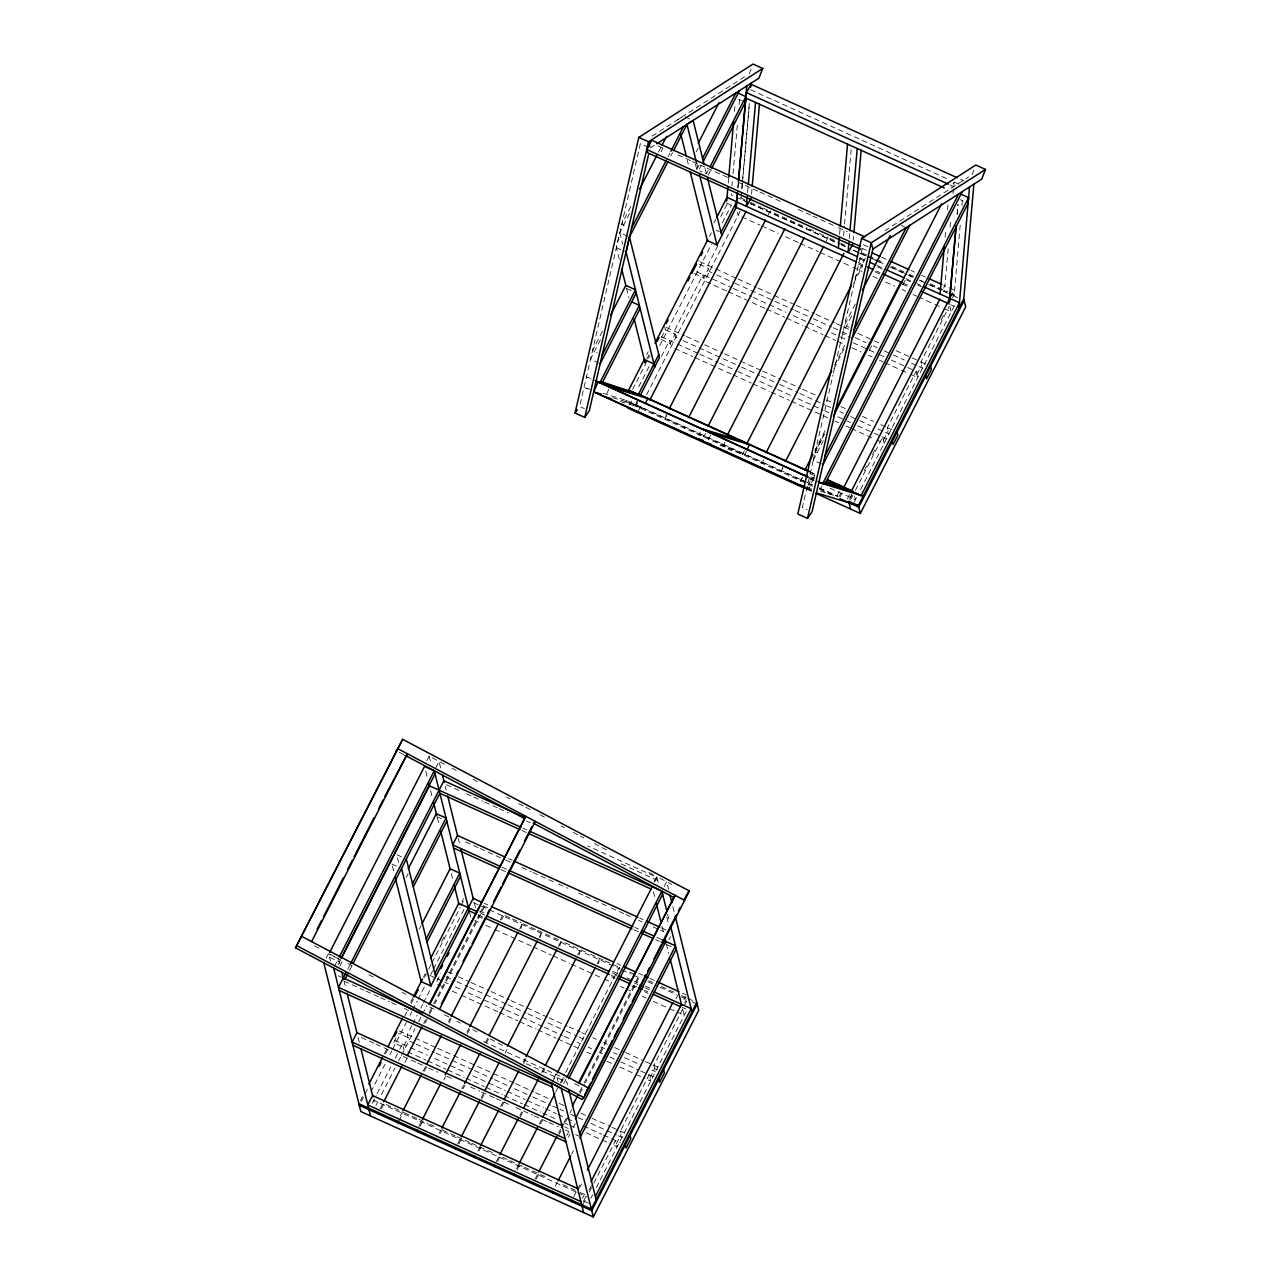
<?xml version="1.0" encoding="UTF-8"?>
<svg xmlns="http://www.w3.org/2000/svg" width="1281" height="1281" viewBox="0 0 1281 1281"><rect width="100%" height="100%" fill="white"/><g stroke="black" fill="none" stroke-linecap="round" stroke-linejoin="round"><path stroke-width="0.75" stroke-dasharray="5 3.75" d="M728.232 183.087L728.761 177.13M734.477 111.447L735.166 103.489M737.92 187.49L738.272 183.503M957.067 214.423L957.948 204.48M731.995 185.681L732.348 181.726M733.036 173.816L737.584 122.336M739.153 104.53L739.681 98.589M737.888 188.195L738.4 182.318M741.859 188.099L742.548 180.189M742.724 178.203L749.369 102.976M742.372 183.856L741.026 199.131L748.296 202.43M742.548 181.902L749.465 103.505M747.576 192.598L748.088 186.706M751.531 194.136L752.059 188.259M839.583 234.311L840.096 228.434M843.555 235.848L844.419 226.048M844.579 224.095L851.16 149.605M849.271 238.698L849.783 232.822M853.226 240.236L853.578 236.312M945.09 237.289L945.602 231.413M947.508 209.86L948.036 203.967M948.18 248.626L944.898 285.871L942.96 289.17M950.086 227.073L950.614 221.197M953.032 193.751L954.073 181.998L951.175 186.946M957.195 214.247L958.06 204.448M960.174 225.312L954.105 295.735L943.168 290.771M961.935 205.52L962.623 197.594M619.267 259.194L616.385 247.617L619.796 232.694L629.676 213.319M813.163 460.728L802.354 507.436L807.19 509.63M821.345 463.898L813.275 460.231L814.46 455.091M814.972 452.946L832.986 375.077M833.435 373.123L862.257 248.546M749.273 73.754L751.162 68.902M972.055 174.744L973.928 169.893M606.81 393.603L609.019 388.671M612.718 397.686L635.584 404.62L637.057 401.321M698.818 435.316L700.291 432.033M708.505 439.719L710.715 434.771M746.455 451.216L744.982 454.515L727.896 449.343M800.529 481.432L802.002 478.133M811.578 490.703L806.742 488.509L811.161 478.614L813.163 479.222L808.727 489.118M839.199 491.28L836.989 496.227L819.92 491.055M847.414 498.966L849.623 494.034M851.625 494.626L849.415 499.574L851.865 494.962M630.732 206.561L621.765 224.127L626.617 226.321M658.498 152.119L661.188 146.851M661.108 151.686L662.901 148.164M668.186 156.506L669.979 152.999M670.796 156.074L672.589 152.551M602.39 331.267L592.495 350.674L597.33 352.867M600.421 339.801L590.509 359.24L598.579 362.907M696.352 151.734L698.161 148.196M696.752 169.492L699.442 164.224M699.346 169.076L701.171 165.505M708.233 170.373L706.439 173.88L699.986 170.949M708.121 175.241L710.859 169.909M326.159 958.092L328.544 953.384L330.466 961.102M426.749 760.85L429.151 756.158L444.875 764.469M334.453 966.45L338.44 958.62L328.753 954.233M435.844 767.655L439.047 761.394L440.952 769.064M646.681 354.821L648.266 351.699M713.949 222.91L715.695 219.515M646.793 359.256L648.939 354.789M709.482 236.361L711.339 232.742M338.104 964.737L340.826 959.421M812.634 486.284L626.297 401.802L628.106 398.247M632.638 389.36L649.915 355.494M720.787 216.553L727.144 204.079M339.801 966.114L342.507 960.798M661.412 337.64L665.399 329.809L664.615 326.671M629.676 404.524L631.501 400.969M638.771 386.718L649.659 365.341M659.667 345.742L711.451 244.223M722.356 222.846L731.435 205.024M635.584 404.62L637.185 401.497M347.791 969.141L349.601 965.586M635.984 406.189L637.794 402.634M661.364 356.438L669.515 340.458L671.084 346.735M717.808 245.76L707.833 265.311L709.402 271.604L714.862 274.07M349.473 970.502L352.195 965.185M638.45 410.705L642.341 403.083M646.633 394.676L740.21 211.205M406.317 877.229L408.143 873.674M666.456 414.227L665.031 419.367L666.857 415.813M768.216 214.728L770.041 211.173L807.014 227.938M419.271 929.173L421.081 925.619M360.489 1100.571L362.523 1096.584M384.332 1053.831L387.054 1048.482M410.689 1002.174L413.411 996.826M423.403 977.243L425.212 973.672M441.577 941.615L444.299 936.267M461.897 901.776L463.482 898.654M361.098 1101.724L368.368 1087.473M385.565 1053.751L387.454 1050.068M404.796 1016.057L407.486 1010.773M411.073 1003.744L413.795 998.411M424.555 977.307L426.349 973.784M428.751 969.093L431.056 964.561M431.969 962.784L460.151 907.54M461.048 905.779L464.683 898.654M396.005 1037.978L393.603 1042.686L403.291 1047.073L408.079 1037.674L398.391 1033.287M705.591 433.362L703.781 436.933L703.381 435.364M370.849 1091.972L385.389 1063.47M389.92 1054.567L391.746 1050.996M392.659 1049.219L406.285 1022.51M409.92 1015.385L411.729 1011.814M412.642 1010.036L417.19 1001.134M418.086 999.34L424.459 986.882M430.816 974.409L432.626 970.854M433.538 969.06L460.792 915.627M461.704 913.849L464.427 908.501M372.163 1103.405L376.23 1095.463M377.126 1093.686L390.721 1067.025M395.253 1058.138L398.887 1051.028M399.784 1049.251L402.506 1043.919L404.075 1050.212M411.793 1025.729L407.294 1034.536L408.863 1040.829L414.323 1043.294M412.69 1023.967L417.174 1015.16M420.776 1008.115L422.57 1004.592M423.467 1002.831L430.656 988.74M436.821 981.326L440.808 973.496M375.99 1105.263L377.815 1101.708M381.45 1094.582L395.076 1067.858M398.711 1060.732L400.521 1057.177M401.433 1055.4L415.06 1028.675M418.695 1021.549L421.417 1016.201M422.33 1014.424L426.861 1005.521M380.089 1108.93L382.811 1103.582M423.691 1023.423L425.516 1019.868M429.151 1012.743L432.786 1005.617M433.683 1003.84L479.11 914.762M480.023 912.985L483.658 905.859L484.042 907.428L434.98 1003.631M381.386 1108.722L384.108 1103.373M405.004 1062.397L406.83 1058.843M424.988 1023.215L428.623 1016.089M429.535 1014.312L434.083 1005.409M826.325 241.084L828.15 237.513L815.821 231.925M724.966 442.153L723.157 445.708L722.756 444.139M400.361 1115.927L402.186 1112.372M423.082 1071.396L425.804 1066.048M448.51 1021.517L450.336 1017.963M500.295 919.982L503.033 914.65M398.935 1121.067L403.483 1112.148M424.379 1071.188L426.189 1067.617M448.91 1023.087L451.633 1017.755M501.608 919.774L503.417 916.219M744.341 450.928L742.516 454.499L742.131 452.93M418.823 1126.495L421.545 1121.147M466.973 1032.086L468.798 1028.515M519.67 928.773L522.392 923.425L520.967 928.565M420.12 1126.287L422.858 1120.939M443.754 1079.963L445.564 1076.408M467.373 1033.655L470.095 1028.307M855.084 278.233L866.885 255.079L861.617 252.677M763.716 459.719L761.891 463.274L761.506 461.704M853.658 283.373L862.737 265.551M855.292 304.045L844.547 325.118L849.383 327.312M851.545 316.071L842.562 333.684L850.632 337.335M439.111 1133.493L440.92 1129.922M461.817 1088.962L463.642 1085.391M485.435 1042.654L488.173 1037.306M539.045 937.548L541.767 932.216L540.342 937.34M440.408 1133.285L442.217 1129.714M463.114 1088.754L464.939 1085.183M486.748 1042.446L488.557 1038.875M782.691 466.925L781.266 472.065L783.075 468.494M834.475 365.389L845.38 344.013M833.963 368.752L843.955 349.153M457.573 1144.061L460.295 1138.713M481.192 1097.737L483.914 1092.405M558.42 946.339L561.142 940.991L552.287 936.971M458.87 1143.853L461.592 1138.505M481.576 1099.306L484.314 1093.974M505.21 1052.998L507.02 1049.443M559.717 946.131L561.142 940.991M814.78 450.768L826.597 427.614M824.356 433.843L815.26 451.665L820.096 453.858M802.45 477.285L800.641 480.839L800.241 479.27M815.164 452.337L824.259 434.531M813.275 460.231L823.219 440.744M869.319 350.354L872.041 345.037M902.769 284.782L905.475 279.466M813.051 479.222L814.86 475.683M477.845 1151.059L480.567 1145.71M500.567 1106.528L503.289 1101.18M523.272 1061.997L525.098 1058.426M577.779 955.114L580.517 949.765L579.092 954.905M479.142 1150.85L480.967 1147.28M501.864 1106.32L504.586 1100.971M523.673 1063.566L526.395 1058.218M820 489.63L821.826 486.059M496.307 1161.627L499.03 1156.279M519.926 1115.303L521.751 1111.748M541.735 1072.549L544.457 1067.217M597.154 963.904L599.876 958.556L598.451 963.696M497.604 1161.403L500.343 1156.07M520.326 1116.872L523.048 1111.54M543.032 1072.341L544.857 1068.786M838.991 496.836L840.8 493.265M840.288 496.628L842.097 493.057M553.744 1078.442L556.146 1073.75L558.068 1081.468M654.351 881.216L656.753 876.524L666.536 881.696M552.367 1082.429L556.354 1074.599M654.559 882.065L656.961 877.357L587.755 845.988M864.307 470.559L867.013 465.243M872.441 454.611L875.147 449.295M941.135 319.946L943.841 314.63M952.472 297.736L954.057 294.598M850.664 499.67L854.507 492.128M855.404 490.351L882.593 437.045L884.162 443.338L876.877 440.04M885.315 432.289L888.95 433.939L887.381 427.662L916.123 371.314L920.366 373.235M918.845 366.558L922.496 368.207L920.927 361.915L949.013 306.832M883.378 440.2L888.165 430.8M916.908 374.452L921.712 365.053M854.267 501.96L856.989 496.612M860.624 489.486L954.425 305.583M516.595 1168.624L518.405 1165.053M539.301 1124.094L542.023 1118.745M555.65 1092.02L559.285 1084.895M560.197 1083.118L564.745 1074.215M565.658 1072.437L619.251 967.331L619.652 968.916M516.98 1170.194L519.702 1164.845M540.598 1123.885L542.423 1120.315M561.494 1082.909L563.32 1079.355M616.017 976.042L617.826 972.471M563.64 1083.678L566.042 1078.986L567.483 1084.735M664.247 886.452L666.648 881.76L668.554 889.414M535.058 1179.177L537.78 1173.844M558.676 1132.868L560.486 1129.314M564.12 1122.188L565.946 1118.617M579.572 1091.908L583.207 1084.783M584.12 1082.989L638.627 976.122L639.011 977.691L585.417 1082.781M536.355 1178.968L539.077 1173.636M559.06 1134.438L560.886 1130.883M565.433 1121.98L569.052 1114.854M569.965 1113.061L571.79 1109.506M579.957 1093.478L584.504 1084.559M566.794 1135.558L568.396 1132.42M568.38 1137.128L569.981 1134.005M573.488 1127.12L575.297 1123.581M668.986 939.902L670.587 936.763M555.33 1186.19L557.155 1182.619M571.678 1154.117L573.504 1150.562M573.792 1196.742L576.514 1191.41M577.427 1189.617L581.062 1182.491M579.636 1187.631L581.462 1184.076M675.936 998.812L677.761 995.257M582.471 1198.424L584.072 1195.301M683.878 999.628L685.479 996.49M583.255 1201.562L586.458 1195.301L577.347 1191.186M589.164 1189.985L592.783 1182.907M684.662 1002.767L686.264 999.644M582.855 1204.7L586.041 1198.44M589.308 1192.051L592.927 1184.957M593.84 1183.18L615.585 1140.522L617.154 1146.815L609.868 1143.517M621.285 1129.378L630.252 1111.764M631.165 1110.003L649.115 1074.775L650.684 1081.068L643.398 1077.769M686.648 1001.214L653.918 1065.392L655.488 1071.685L651.837 1070.019M616.369 1143.677L621.157 1134.277M649.899 1077.929L654.703 1068.53L657.922 1070.003M590.893 1198.311L592.703 1194.741M596.338 1187.615L687.192 1009.492L682.261 1007.458M950.726 296.872L954.585 290.259L943.665 285.311M652.109 136.138L745.926 75.899M650.075 148.052L655.103 144.833M884.931 230.676L968.692 176.906M677.281 119.982L683.446 116.123M589.692 389.248L583.96 387.519L587.194 388.976M603.031 393.299L625.897 400.232L801.314 479.751M620.516 401.497L643.27 408.415M720.114 445.516L735.294 450.127M811.065 477.14L814.86 478.293M806.63 487.02L812.33 488.75M806.742 488.509L812.522 490.271M590.093 378.167L586.394 377.014L591.246 379.208M960.606 179.26L964.241 180.925M750.682 89.782L947.364 178.956M954.649 182.254L958.909 184.192M950.31 185.056L953.945 186.706M738.881 99.358L742.115 100.815M960.045 199.612L963.264 201.069M685.063 116.859L689.899 119.053M901.344 225.456L906.179 227.65M657.938 145.842L663.398 148.324M677.969 154.921L690.715 160.701M692.541 161.534L705.287 167.299M707.112 168.131L730.778 178.86M738.064 182.174L743.524 184.64M745.35 185.473L758.096 191.253M759.921 192.07L783.604 202.814M798.159 209.411L810.921 215.192M812.73 216.025L836.413 226.753M838.238 227.586L847.333 231.701M648.458 147.331L640.388 143.664L579.588 406.445L584.424 408.639M863.154 244.655L868.006 246.849M861.697 248.162L867.173 250.628M881.728 257.241L887.205 259.723M910.871 270.451L914.522 272.1M921.808 275.399L925.442 277.048M740.098 197.594L745.382 199.996M750.666 202.382L761.234 207.186M762.996 207.97L768.28 210.372M814.059 231.124L808.775 228.739L809.176 230.308M829.912 238.314L838.719 242.301M840.48 243.102L847.526 246.304M868.646 255.88L884.498 263.069M891.544 266.256L903.874 271.844M909.158 274.246L914.442 276.632M930.294 283.822L947.892 291.812M949.653 292.596L957.291 296.055M750.122 203.263L839.359 243.71M841.185 244.543L844.836 246.192M853.931 250.323L870.327 257.753M872.153 258.57L877.613 261.052M879.439 261.884L883.073 263.534M892.184 267.665L906.756 274.262M908.565 275.095L912.216 276.744M919.502 280.043L923.137 281.692M930.422 284.99L941.359 289.954M748.648 202.878L731.691 195.176L731.291 193.607M750.474 203.695L839.712 244.159M840.864 244.671L847.91 247.874M853.194 250.259L858.478 252.661M859.743 253.238L883.426 263.966M890.183 267.024L907.108 274.71M908.918 275.527L913.065 277.401M919.854 280.475L927.14 283.79M928.949 284.606L941.711 290.387M943.521 291.219L951.815 294.966M953.576 295.767L957.676 297.64M860.512 258.073L864.163 259.723M876.909 265.503L882.369 267.969M906.051 278.714L915.146 282.829M916.972 283.661L920.623 285.311M859.503 258.698L864.963 261.18M877.709 266.96L883.169 269.426M906.852 280.171L910.487 281.82M917.772 285.119L921.423 286.768M726.503 202.99L731.339 205.2M858.206 262.701L863.682 265.183M876.428 270.964L880.063 272.613M903.745 283.341L907.38 285.006M950.886 304.718L954.121 306.191M858.606 264.286L862.241 265.936M874.987 271.716L880.463 274.182M902.304 284.094L907.781 286.576M741.795 216.905L760.001 225.152M761.827 225.984L778.207 233.414M785.493 236.713L798.255 242.493M800.065 243.326L818.287 251.572M820.096 252.405L851.064 266.432M852.89 267.265L861.985 271.396M872.921 276.344L878.382 278.826M885.667 282.124L894.779 286.255M902.064 289.554L905.699 291.203M912.985 294.518L916.636 296.167M918.445 296.984L933.016 303.597M934.842 304.414L942.127 307.728M943.953 308.545L951.239 311.843L949.669 305.567M716.191 230.228L719.426 231.685M699.762 261.66L736.287 278.217M738.112 279.034L756.27 287.264M758.08 288.097L794.396 304.558M796.222 305.374L814.38 313.621M816.189 314.437L834.363 322.668M836.173 323.501L848.887 329.249M857.966 333.38L872.489 339.961M874.315 340.778L879.759 343.26M896.108 350.658L919.71 361.37M920.927 361.915L928.789 365.485M716.687 274.903L733.084 282.332M734.91 283.165L773.148 300.491M774.973 301.323L793.179 309.586M795.005 310.402L811.401 317.832M813.211 318.665L831.433 326.911M833.242 327.744L840.528 331.042M842.354 331.875L847.814 334.357M855.1 337.656L866.036 342.603M873.322 345.902L876.957 347.567M884.242 350.866L891.528 354.164M893.353 354.997L904.274 359.945M911.56 363.244L917.02 365.726M627.866 236.345L619.796 232.694L622.678 244.239M696.592 271.78L731.499 287.601M733.308 288.433L751.483 296.664M753.292 297.48L785.974 312.308M793.243 315.59L824.115 329.585M831.385 332.884L838.639 336.182M840.464 336.999L845.908 339.465M853.178 342.764L867.701 349.345M869.511 350.177L878.606 354.293M880.415 355.109L884.05 356.759M891.304 360.057L905.843 366.638M907.653 367.471L914.922 370.753M694.142 273.461L703.829 277.849L708.617 268.45L698.93 264.062L698.145 260.924M726.471 290.899L704.614 280.987L703.045 274.71L674.302 331.058L675.872 337.351L681.332 339.817M728.297 291.732L764.709 308.241M766.534 309.057L784.741 317.32M786.566 318.152L802.963 325.582M804.788 326.399L822.994 334.661M824.82 335.478L835.74 340.442M837.566 341.258L844.852 344.573M852.137 347.872L861.232 352.003M868.518 355.301L872.169 356.951M879.455 360.249L883.089 361.899M884.915 362.731L899.486 369.344M901.312 370.161L908.597 373.46M910.407 374.292L917.692 377.591L916.123 371.314M616.385 247.617L624.455 251.268M626.585 288.529L631.421 290.723M666.232 327.392L684.598 335.718M686.408 336.551L702.757 343.949M704.566 344.781L722.724 353.012M724.55 353.828L760.866 370.305M762.691 371.122L780.85 379.352M782.659 380.185L800.817 388.415M802.643 389.232L817.166 395.829M826.245 399.944L831.689 402.41M840.768 406.525L846.229 408.991M862.561 416.405L873.466 421.353M880.736 424.635L886.18 427.117M887.381 427.662L892.233 429.856M665.399 329.809L675.087 334.197L670.299 343.596L660.612 339.209M683.157 340.65L739.617 366.238M741.443 367.071L759.649 375.333M761.474 376.15L777.855 383.579M779.681 384.412L797.887 392.659M799.712 393.491L825.204 405.052M827.03 405.869L830.68 407.518M839.776 411.649L843.426 413.299M850.712 416.613L857.998 419.912M859.807 420.728L870.744 425.692M878.029 428.991L883.49 431.473M661.444 336.791L697.969 353.348M699.778 354.164L717.936 362.411M719.762 363.228L736.095 370.641M737.92 371.458L752.443 378.055M759.713 381.338L776.062 388.751M777.871 389.568L790.585 395.333M797.855 398.631L823.267 410.16M825.092 410.977L828.727 412.626M837.806 416.741L845.06 420.04M846.885 420.857L850.52 422.506M857.774 425.804L872.313 432.386M874.122 433.202L886.836 438.967M674.719 348.384L692.941 356.646M694.75 357.463L731.179 373.988M733.004 374.805L751.21 383.067M753.036 383.884L769.433 391.329M771.242 392.146L789.464 400.409M791.29 401.225L827.702 417.75M834.988 421.049L838.639 422.698M845.924 425.997L849.559 427.646M851.385 428.478L875.051 439.207M809.384 471.52L814.844 474.002M811.033 472.561L814.668 474.226M810.136 473.586L815.613 476.068M809.512 477.573L813.163 479.222M810.777 478.726L814.011 480.199M809.896 479.046L813.531 480.695M829.928 488.125L855.42 499.686L854.635 496.548M803.139 480.583L812.57 484.859M819.536 488.013L837.742 496.275M633.599 404.011L812.074 484.939M819.36 488.237L837.566 496.484M819.92 489.582L830.857 494.546M806.918 489.262L812.378 491.744M446.477 784.725L459.222 790.505M466.508 793.82L471.968 796.286M473.794 797.118L482.905 801.249M484.73 802.066L497.476 807.847M499.302 808.679L508.397 812.795M526.619 821.057L530.254 822.706M621.317 863.986L657.745 880.511M522.856 828.134L526.507 829.784M521.815 830.456L527.292 832.922M437.141 816.814L441.977 819.007M508.509 858.574L512.144 860.224M639.635 918.029L643.27 919.678M661.492 927.924L666.953 930.406M465.579 841.905L478.325 847.686M480.151 848.502L503.833 859.247M505.643 860.063L511.119 862.545M522.04 867.493L531.151 871.624M532.96 872.457L556.643 883.185M558.468 884.018L567.563 888.133M578.5 893.097L583.96 895.579M585.785 896.396L609.452 907.124M611.277 907.957L624.023 913.737M625.849 914.554L631.309 917.036M638.595 920.334L642.245 922M653.166 926.948L658.626 929.43M660.452 930.246L664.086 931.895M501.896 867.141L507.356 869.623M634.848 927.412L638.482 929.061M656.705 937.324L662.165 939.806M500.855 869.463L506.315 871.945M633.807 929.734L639.267 932.216M655.664 939.646L659.299 941.295M666.584 944.593L671.436 946.787M401.497 856.845L396.646 854.651L398.567 862.353M484.122 903.281L487.757 904.93M617.058 963.552L620.709 965.201M638.915 973.464L642.566 975.113M649.851 978.412L655.312 980.894M682.629 993.271L686.264 994.937M391.858 864.035L399.928 867.701M483.081 905.603L488.942 908.261M504.938 915.515L510.398 917.981M512.224 918.813L521.319 922.944M523.144 923.761L535.89 929.542M537.716 930.374L550.462 936.155M565.033 942.752L588.716 953.496M590.525 954.313L603.271 960.093M605.096 960.926L619.668 967.523M629.82 972.135L635.104 974.521M648.81 980.734L652.718 982.511M661.524 986.498L674.302 992.295M681.588 995.593L687.048 998.075M687.929 998.475L693.213 1000.861M473.49 902.641L620.068 969.093M621.877 969.925L630.989 974.056M632.814 974.873L640.1 978.172M647.818 981.678L656.625 985.681M660.131 987.267L676.512 994.697M681.284 996.858L687.449 999.644M692.284 1001.838L697.136 1004.032M479.574 910.983L485.035 913.465M612.526 971.254L617.986 973.736M627.098 977.867L632.558 980.333M634.383 981.166L638.018 982.815M645.304 986.114L650.764 988.596M481.144 913.497L484.794 915.146M612.27 972.952L615.921 974.601M634.127 982.863L637.778 984.513M645.048 987.811L650.524 990.293M478.293 914.986L483.754 917.468M611.229 975.273L614.88 976.923M633.086 985.169L636.737 986.818M644.023 990.133L647.658 991.782M478.678 916.572L482.329 918.221M611.629 976.843L615.264 978.492M631.661 985.922L635.296 987.571M644.407 991.702L648.058 993.351M474.787 920.382L478.421 922.032M485.707 925.33L492.993 928.629M494.818 929.462L531.247 945.97M533.056 946.803L551.278 955.05M553.088 955.882L569.485 963.312M571.31 964.129L602.262 978.172M604.088 979.004L611.373 982.303M620.484 986.434L624.119 988.083M625.945 988.9L633.23 992.215M642.341 996.33L645.976 997.979M653.262 1001.294L667.833 1007.891M669.659 1008.723L675.119 1011.189M676.944 1012.022L684.23 1015.321L682.661 1009.044M447.485 971.815L456.564 975.93M458.39 976.746L469.278 981.694M471.104 982.511L489.262 990.741M491.071 991.574L509.23 999.804M511.055 1000.621L547.371 1017.082M549.181 1017.915L567.355 1026.145M569.164 1026.962L580.053 1031.91M581.878 1032.726L585.513 1034.375M592.767 1037.674L596.402 1039.323M603.671 1042.606L607.306 1044.255M614.56 1047.554L623.639 1051.669M625.464 1052.486L643.622 1060.732M645.432 1061.549L658.754 1067.585M446.044 976.73L455.139 980.862M456.965 981.678L467.901 986.642M469.711 987.459L506.139 1003.968M507.965 1004.8L526.171 1013.063M527.996 1013.879L540.742 1019.66M548.028 1022.959L564.425 1030.388M566.234 1031.221L577.171 1036.169M578.996 1037.002L584.456 1039.483M600.837 1046.913L604.488 1048.563M613.599 1052.694L617.234 1054.343M624.52 1057.642L639.091 1064.239M429.984 975.433L435.428 977.899M437.253 978.732L442.698 981.198M444.507 982.031L448.142 983.664M455.412 986.962L460.856 989.428M468.125 992.727L504.442 1009.188M506.267 1010.02L542.584 1026.481M544.393 1027.298L562.551 1035.544M564.377 1036.361L569.821 1038.827M577.091 1042.126L580.725 1043.775M587.979 1047.057L591.614 1048.707M598.884 1052.005L602.502 1053.655M609.772 1056.937L618.851 1061.068M620.677 1061.885L638.835 1070.115M640.644 1070.948L653.967 1076.985M437.606 984.465L444.891 987.763M452.177 991.078L459.463 994.376M461.288 995.209L497.701 1011.718M499.526 1012.534L517.748 1020.797M519.558 1021.63L535.954 1029.059M537.78 1029.876L555.986 1038.138M557.811 1038.955L577.843 1048.05M586.954 1052.165L590.589 1053.831M606.986 1061.26L612.446 1063.726M619.732 1067.041L634.303 1073.638M636.113 1074.471L641.589 1076.937M329.537 957.371L339.225 961.759M338.424 975.802L341.659 977.259M483.513 1041.565L564.425 1078.25M344.061 981.134L364.092 990.213M365.918 991.046L378.664 996.826M380.489 997.659L389.584 1001.774M391.41 1002.607L396.87 1005.089M404.156 1008.387L409.616 1010.869M526.187 1063.71L566.826 1082.125M399.224 1030.869L435.748 1047.426M437.558 1048.258L475.699 1065.552M477.509 1066.368L513.841 1082.829M515.651 1083.662L533.809 1091.892M535.634 1092.709L548.348 1098.474M559.237 1103.421L566.506 1106.704M581.03 1113.301L590.109 1117.416M591.934 1118.233L610.092 1126.463M611.902 1127.296L625.224 1133.333M416.149 1044.127L434.355 1052.374M436.18 1053.206L472.609 1069.715M474.434 1070.548L492.641 1078.794M494.466 1079.627L507.212 1085.407M514.498 1088.706L530.878 1096.136M532.704 1096.968L550.926 1105.215M552.735 1106.047L558.196 1108.529M560.021 1109.346L563.672 1110.995M570.958 1114.31L576.418 1116.776M578.243 1117.608L583.704 1120.09M590.989 1123.389L616.481 1134.95M618.307 1135.767L621.942 1137.416L620.372 1131.139M394.436 1040.268L427.326 1055.176M434.595 1058.474L465.467 1072.469M472.721 1075.768L505.419 1090.579M507.228 1091.396L525.386 1099.642M527.212 1100.459L543.544 1107.873M545.37 1108.689L556.258 1113.637M558.084 1114.454L565.337 1117.753M567.163 1118.569L572.607 1121.035M583.512 1125.983L601.67 1134.213M603.479 1135.046L620.436 1142.716M407.71 1051.861L425.933 1060.124M427.742 1060.94L445.964 1069.203M447.79 1070.035L464.17 1077.465M465.996 1078.282L484.202 1086.544M486.027 1087.361L502.424 1094.791M504.234 1095.623L522.456 1103.886M524.281 1104.702L540.662 1112.132M542.487 1112.965L557.059 1119.562M564.345 1122.877L567.979 1124.526M569.805 1125.342L575.265 1127.824M586.202 1132.772L608.043 1142.684M564.537 1126.816L568.172 1128.465M361.338 1037.482L374.084 1043.262M375.909 1044.095L388.655 1049.876M403.227 1056.473L415.973 1062.253M417.798 1063.086L426.909 1067.217M428.719 1068.034L437.83 1072.165M446.941 1076.296L452.401 1078.762M470.607 1087.025L479.718 1091.156M481.544 1091.972L494.29 1097.753M496.115 1098.586L508.861 1104.366M516.147 1107.665L521.607 1110.147M523.433 1110.963L532.528 1115.094M534.353 1115.927L547.099 1121.708M548.925 1122.524L558.036 1126.656M565.321 1129.954L568.956 1131.619M575.617 1134.63L578.852 1136.103M386.125 1104.494L402.506 1111.924M404.332 1112.741L417.078 1118.521M418.903 1119.354L428.014 1123.469M429.824 1124.302L435.3 1126.784M442.569 1130.082L455.331 1135.863M457.141 1136.679L469.903 1142.46M471.712 1143.293L495.395 1154.021M502.68 1157.335L508.141 1159.801M509.966 1160.634L522.712 1166.415M524.537 1167.231L548.204 1177.976M562.775 1184.573L575.521 1190.353M575.922 1191.922L373.764 1100.283L374.933 1104.991M577.747 1192.755L586.842 1196.886M584.777 1201.514L588.411 1203.163M451.921 768.2L457.189 770.986M473.025 779.36L478.309 782.147M506.459 797.038L509.966 798.896M518.773 803.555L524.041 806.341M525.802 807.27L532.848 810.985M539.877 814.716L545.162 817.502M560.998 825.877L564.505 827.734M573.312 832.394L578.58 835.18M580.341 836.109L583.864 837.966M594.416 843.555L608.491 851M648.955 872.393L655.984 876.124M668.298 882.625L671.82 884.498M399.304 752.299L404.075 754.813M314.373 945.89L319.658 948.677M330.21 954.265L340.762 959.853M347.808 963.568L353.076 966.354M368.912 974.729L374.196 977.531M402.33 992.407L405.853 994.264M429.775 1006.93L434.563 1009.46M444.555 1014.744L449.839 1017.53M456.869 1021.245L460.391 1023.119M472.705 1029.62L479.735 1033.351M490.303 1038.923L504.378 1046.369M574.737 1083.582L580.021 1086.384M944.369 290.211L944.77 291.78M770.041 211.173L770.425 212.742M737.36 212.102L738.144 215.24M705.078 168.452L706.52 174.2M696.512 162.655L698.417 170.309M695.391 164.064L696.832 169.813M687.305 160.173L688.249 164M684.022 426.573L684.406 428.142M626.473 288.129L628.891 297.768M645.272 409.007L645.672 410.593M625.897 400.232L626.297 401.802M672.861 906.66L674.286 912.408M667.577 914.138L669.499 921.808M656.961 877.357L658.674 884.242M666.857 917.036L668.778 924.754M653.406 891.704L654.847 897.485M662.053 926.435L663.99 934.153M666.392 943.793L668.794 953.448M445.26 786.342L446.22 790.169M458.182 838.142L460.103 845.828M474.37 903.041L475.539 907.765M469.567 912.44L470.751 917.148M429.151 756.158L431.073 763.876M425.804 771.338L427.726 779.056M430.608 790.649L432.546 798.367M437.349 817.662L439.287 825.396M451.312 873.658L453.234 881.376M392.338 865.972L393.779 871.753M338.44 958.62L340.362 966.29M344.189 981.646L345.149 985.489M358.056 1037.306L359.497 1043.054"/><path stroke-width="1.5" d="M726.663 201.117L727.896 187.074M728.761 177.13L733.613 121.391M737.408 193.463L736.191 207.394L717.024 244.959L707.336 240.572L690.155 171.67M738.448 181.518L746.759 85.987M949.429 302.108L956.026 226.369M958.957 308.385L969.525 186.978M737.776 92.953L745.846 96.619L745.35 102.272L711.756 168.115M737.536 192.118L736.191 207.394L856.397 261.884M738.577 180.365L746.327 92.568L751.162 84.322L956.955 177.611M750.762 87.14L751.114 83.185M747.223 196.505L746.359 206.305L751.194 198.059M748.264 184.752L755.534 102.432M752.219 186.289L759.489 103.969M838.366 248.034L839.231 238.234M840.272 226.465L847.542 144.145M848.919 242.621L848.054 252.421L852.89 244.159M849.96 230.852L857.229 148.532M853.931 232.405L861.2 150.085M940.062 294.134L944.225 247.089M949.429 302.172L956.154 226M960.542 193.943L968.612 197.61L968.116 203.263L824.804 484.25L817.886 481.432M816.029 493.393L860.32 513.473L965.714 306.848L963.744 298.985L973.88 184.176M629.483 237.081L626.057 252.005L654.751 367.055L653.983 363.948L644.279 359.513L628.635 390.193L638.322 394.58L658.77 354.549L629.483 237.081L668.106 161.358M648.73 153.896L589.276 410.833L584.728 417.398L575.041 413.01L638.819 137.387L753.036 64.05L762.723 68.437L758.96 78.141L656.769 143.76M584.728 417.398L648.506 141.775L762.723 68.437M861.585 238.378L797.807 514.001L807.494 518.389L812.042 511.84L872.841 249.058L871.272 242.766L861.585 238.378L975.802 165.041L985.489 169.428L981.726 179.132L872.841 249.058M807.494 518.389L871.272 242.766L985.489 169.428M804.916 487.677L593.647 391.906L598.083 382.026L640.02 394.74L809.384 471.52M645.496 403.467L647.706 398.519L609.756 387.022M747.191 449.567L749.401 444.635L711.451 433.122M860.768 249.363L647.674 152.759L646.889 149.605L651.693 140.221L864.771 236.825M639.683 188.996L656.705 155.625M662.085 145.089L666.568 136.314M631.453 228.514L666.392 160.029M670.876 151.238L683.413 126.659M673.486 150.79L686.968 124.369L693.133 120.51L704.134 164.608M610.493 315.382L625.801 285.375L635.488 289.778L602.182 355.061M698.257 143.296L718.961 102.704M295.511 947.844L402.65 739.313L689.402 890.968L584.008 1097.593L582.263 1099.498L295.511 947.844L402.65 739.313M702.548 158.284L735.854 92.985M600.197 363.628L636.273 292.917M703.333 161.422L739.409 90.711M317.096 929.333L321.611 920.463M323.42 916.924L343.308 877.933M347.824 869.078L352.339 860.224M354.148 856.669L374.036 817.678M378.552 808.823L383.067 799.968M384.876 796.414L407.422 753.756L311.603 941.599M710.026 166.85L745.846 96.619M640.148 308.513L602.022 383.259L599.956 382.635L639.363 305.374L631.293 301.708M329.665 952.456L424.571 766.39L434.259 770.778L469.182 910.871L430.864 986.002L421.177 981.614L395.221 877.533M339.353 956.843L434.259 770.778M716.559 217.802L727 197.354L736.687 201.741L721.027 232.421M341.034 958.22L435.044 773.916M654.975 343.228L707.672 239.915M341.723 957.66L429.391 785.765L521.031 827.302M657.105 341.387L658.994 337.672M666.264 323.42L668.09 319.866M687.977 280.875L689.899 277.112M691.708 273.558L696.56 264.046M700.867 255.592L702.677 252.037M345.982 972.679L338.488 987.379L551.567 1083.982M350.498 963.824L443.866 780.753L524.009 817.086M344.957 979.373L347.679 974.056M353.092 963.424L439.863 793.291L520.006 829.624M408.255 868.758L436.357 813.659L446.044 818.063L412.514 883.81M649.819 400.104L746.118 211.301M413.299 886.948L446.829 821.201M669.194 408.895L765.494 220.076M421.993 923.841L450.095 868.758L459.783 873.146L426.237 938.893M688.554 417.67L784.869 228.851M427.021 942.031L460.552 876.284M430.608 958.412L458.71 903.329L477.509 911.848M368.896 1084.11L382.523 1057.401M387.967 1046.705L402.506 1018.203M413.411 996.826L422.49 979.02M379.224 1066.192L381.098 1062.525M394.42 1036.409L396.806 1031.701M414.676 996.682L418.263 989.637M707.929 426.461L804.228 237.642M434.867 973.464L473.185 898.333L482.296 902.465M440.824 968.788L442.65 965.233M447.181 956.347L448.99 952.792M429.087 1004.304L525.754 816.333L429.936 1004.176M383.724 1101.804L401.882 1066.176M407.342 1055.496L421.881 1026.994M727.304 435.236L823.603 246.416M441.369 1004.048L454.915 977.467M456.725 973.928L458.534 970.374M463.049 961.519L470.287 947.348M472.097 943.793L485.643 917.212M487.453 913.673L489.262 910.134M493.777 901.264L501.015 887.093M502.825 883.554L519.99 849.879M524.521 841.009L531.743 826.837M439.495 1009.236L535.298 821.393L533.553 823.299M403.083 1110.579L421.257 1074.951M426.717 1064.271L441.24 1035.769M451.248 1016.185L498.485 923.553M746.679 444.011L843.891 253.43M422.458 1119.37L440.632 1083.742M445.18 1074.839L460.616 1044.559M469.711 1026.738L517.86 932.328M766.038 452.801L851.449 285.359M862.449 289.986L890.231 235.544M441.833 1128.145L460.007 1092.517M464.539 1083.614L479.991 1053.334M489.07 1035.528L537.235 941.119M785.413 461.576L831.753 370.737M854.219 329.505L906.179 227.65M852.249 338.072L909.734 225.36M461.208 1136.936L479.366 1101.308M484.826 1090.611L499.366 1062.125M507.532 1046.081L556.595 949.894M804.788 470.367L812.971 454.339M834.764 411.585L901.087 281.548M833.451 416.005L941.663 203.855M824.948 456.052L958.62 193.975M822.962 464.619L962.175 191.702M480.567 1145.71L498.741 1110.083M504.202 1099.402L518.725 1070.9M525.995 1056.649L575.97 958.684M822.738 483.626L968.612 197.61M499.942 1154.501L518.116 1118.873M523.561 1108.177L538.1 1079.675M545.37 1065.424L595.345 967.459M843.522 487.933L939.838 299.114M949.765 298.345L851.401 491.183L861.088 495.587L959.453 302.732L924.258 286.96M557.267 1072.821L652.173 886.756M519.317 1163.276L537.492 1127.648M542.936 1116.968L554.753 1093.814M566.939 1077.209L661.845 891.144L530.142 831.433M963.744 298.985L858.35 505.611L860.32 513.473M964.145 300.555L858.75 507.18L839.952 498.661M568.636 1078.586L662.629 894.282M578.404 1083.278L675.055 895.307L579.252 1083.15M538.693 1172.051L556.851 1136.439M561.398 1127.52L563.224 1123.965M572.303 1106.143L577.747 1095.463M584.664 1094.791L590.669 1083.005M592.479 1079.467L612.366 1040.476M614.175 1036.937L618.691 1028.083M623.207 1019.212L630.444 1005.041M632.254 1001.502L645.8 974.905M647.61 971.366L649.419 967.828M653.934 958.957L661.172 944.786M662.982 941.247L676.544 914.666M678.338 911.111L680.147 907.572M683.67 900.687L686.856 894.426M575.425 1118.665L665.8 941.455M579.685 1133.685L675.487 945.842L662.165 939.806M558.052 1180.842L570.782 1155.894M579.861 1138.088L676.272 948.981M587.419 1170.033L672.829 1002.591M591.085 1181.53L681.476 1004.32M595.361 1196.55L691.164 1008.707L654.159 991.942M696.736 1002.463L591.342 1209.088L358.888 1103.71M697.136 1004.032L591.742 1210.657L359.288 1105.279M323.757 962.784L360.858 1111.572L593.311 1216.95L698.705 1010.325L675.247 916.235M575.041 413.01L577.315 409.728M396.117 750.602L397.863 748.712L684.614 900.351M300.298 938.445L302.044 936.555L588.796 1088.193L587.05 1090.099M687.657 892.857L689.402 890.968M593.647 391.906L601.333 394.244M605.337 396.902L611.021 398.631M701.78 428.735L739.713 440.232M697.344 438.614L703.045 440.344M707.032 443.002L710.827 444.155M803.475 474.835L807.27 475.988M826.229 481.736L841.409 486.348M824.532 482.681L851.096 490.735L827.43 480.007M799.04 484.714L804.74 486.444M816.413 492.897L858.35 505.611L848.679 501.223M601.157 381.61L635.536 393.043M596.081 381.402L640.372 395.237L659.443 357.655L658.77 354.549M823.939 482.617L858.302 494.034M818.847 482.393L863.154 496.227M746.327 92.568L948.484 184.224M745.846 98.045L944.353 188.035M638.819 137.387L648.506 141.775L649.675 146.482M646.889 149.605L859.983 246.208M872.633 253.11L879.919 256.408M890.839 261.372L909.062 269.618M929.093 278.698L941.839 284.478M736.671 201.918L856.877 256.408M869.623 262.189L875.083 264.671M886.02 269.618L904.226 277.881M867.317 266.832L872.777 269.314M883.714 274.262L901.92 282.525M921.952 291.604L949.269 303.997M827.606 479.783L853.098 491.344M638.018 394.132L809.208 471.744M595.121 380.425L808.311 477.028M598.083 382.026L807.51 476.964M595.649 392.514L805.509 487.645M627.866 408.095L805.092 488.445M529.101 833.755L651.132 889.078M504.858 856.925L457.509 835.452L452.721 844.852L500.07 866.324M513.969 861.056L637.81 917.196M646.921 921.327L659.667 927.108M509.181 870.44L633.022 926.595M642.133 930.711L653.054 935.674M453.506 847.99L499.03 868.63M508.141 872.761L631.981 928.901M641.092 933.032L652.013 937.996M661.124 942.111L664.759 943.777M491.392 906.58L613.423 961.903M624.343 966.851L635.28 971.815M644.375 975.946L648.026 977.595M657.137 981.726L678.978 991.622M486.604 915.979L608.635 971.302M619.556 976.25L630.492 981.198M639.587 985.329L643.238 986.978M469.182 910.871L476.468 914.17M485.579 918.301L609.42 974.441M618.515 978.572L629.451 983.52M638.546 987.651L642.197 989.3M653.118 994.248L680.435 1006.642M343.276 977.995L421.593 1013.495M339.273 990.533L552.351 1087.137M562.711 1125.983L356.919 1032.694L352.115 1042.077L565.209 1138.681M352.899 1045.232L565.994 1141.835M578.388 1188.864L372.579 1095.559L367.791 1104.959L580.885 1201.562M404.908 755.262L524.537 818.527M533.328 823.171L674.062 897.613M297.256 945.938L584.008 1097.593M930.598 366.302L931.383 369.456L926.595 378.84L925.811 375.701M897.068 432.049L897.853 435.188L893.065 444.587L892.281 441.449M849.063 502.793L850.632 509.085M707.48 178.043L721.811 235.56M686.968 124.369L696.512 162.655M699.362 174.136L717.024 244.959M680.611 133.384L686.344 156.346M621.669 268.834L625.993 286.207M634.175 319.001L645.064 362.667M669.979 895.163L671.901 902.833M661.845 891.144L666.632 910.311M670.459 925.635L691.948 1011.862M656.288 903.281L661.092 922.576M664.951 938.012L665.912 941.871M670.235 959.229L681.78 1005.537M663.606 1069.779L664.375 1072.918L659.587 1082.317L658.802 1079.178M630.06 1135.526L630.844 1138.665L626.057 1148.064L625.272 1144.926M568.908 1090.483L596.145 1199.705M593.311 1216.95L561.254 1088.386L551.358 1083.15L581.67 1204.7M582.054 1206.27L583.624 1212.563M571.983 1200.313L572.367 1201.882M552.607 1191.522L552.992 1193.091M442.393 774.813L444.315 782.499M447.661 795.933L457.701 836.221M461.048 849.655L473.49 899.55M533.232 1182.747L533.633 1184.317M428.687 782.915L429.647 786.774M433.506 802.226L436.869 815.741M440.728 831.177L450.352 869.799M454.195 885.235L459.014 904.546M513.857 1173.956L514.257 1175.542M494.498 1165.182L494.882 1166.751M406.333 859.039L435.652 976.602M475.123 1156.407L475.507 1157.976M401.545 868.438L430.864 986.002M455.748 1147.616L456.148 1149.185M436.373 1138.841L436.773 1140.41M417.014 1130.05L417.398 1131.619M397.638 1121.275L398.023 1122.845M378.263 1112.484L378.664 1114.07M341.787 972.055L343.708 979.725M347.055 993.159L357.111 1033.463M360.938 1048.819L372.899 1096.792M333.652 968.02L368.576 1108.097M368.976 1109.666L370.545 1115.959M644.279 359.513L644.951 362.619"/></g></svg>
